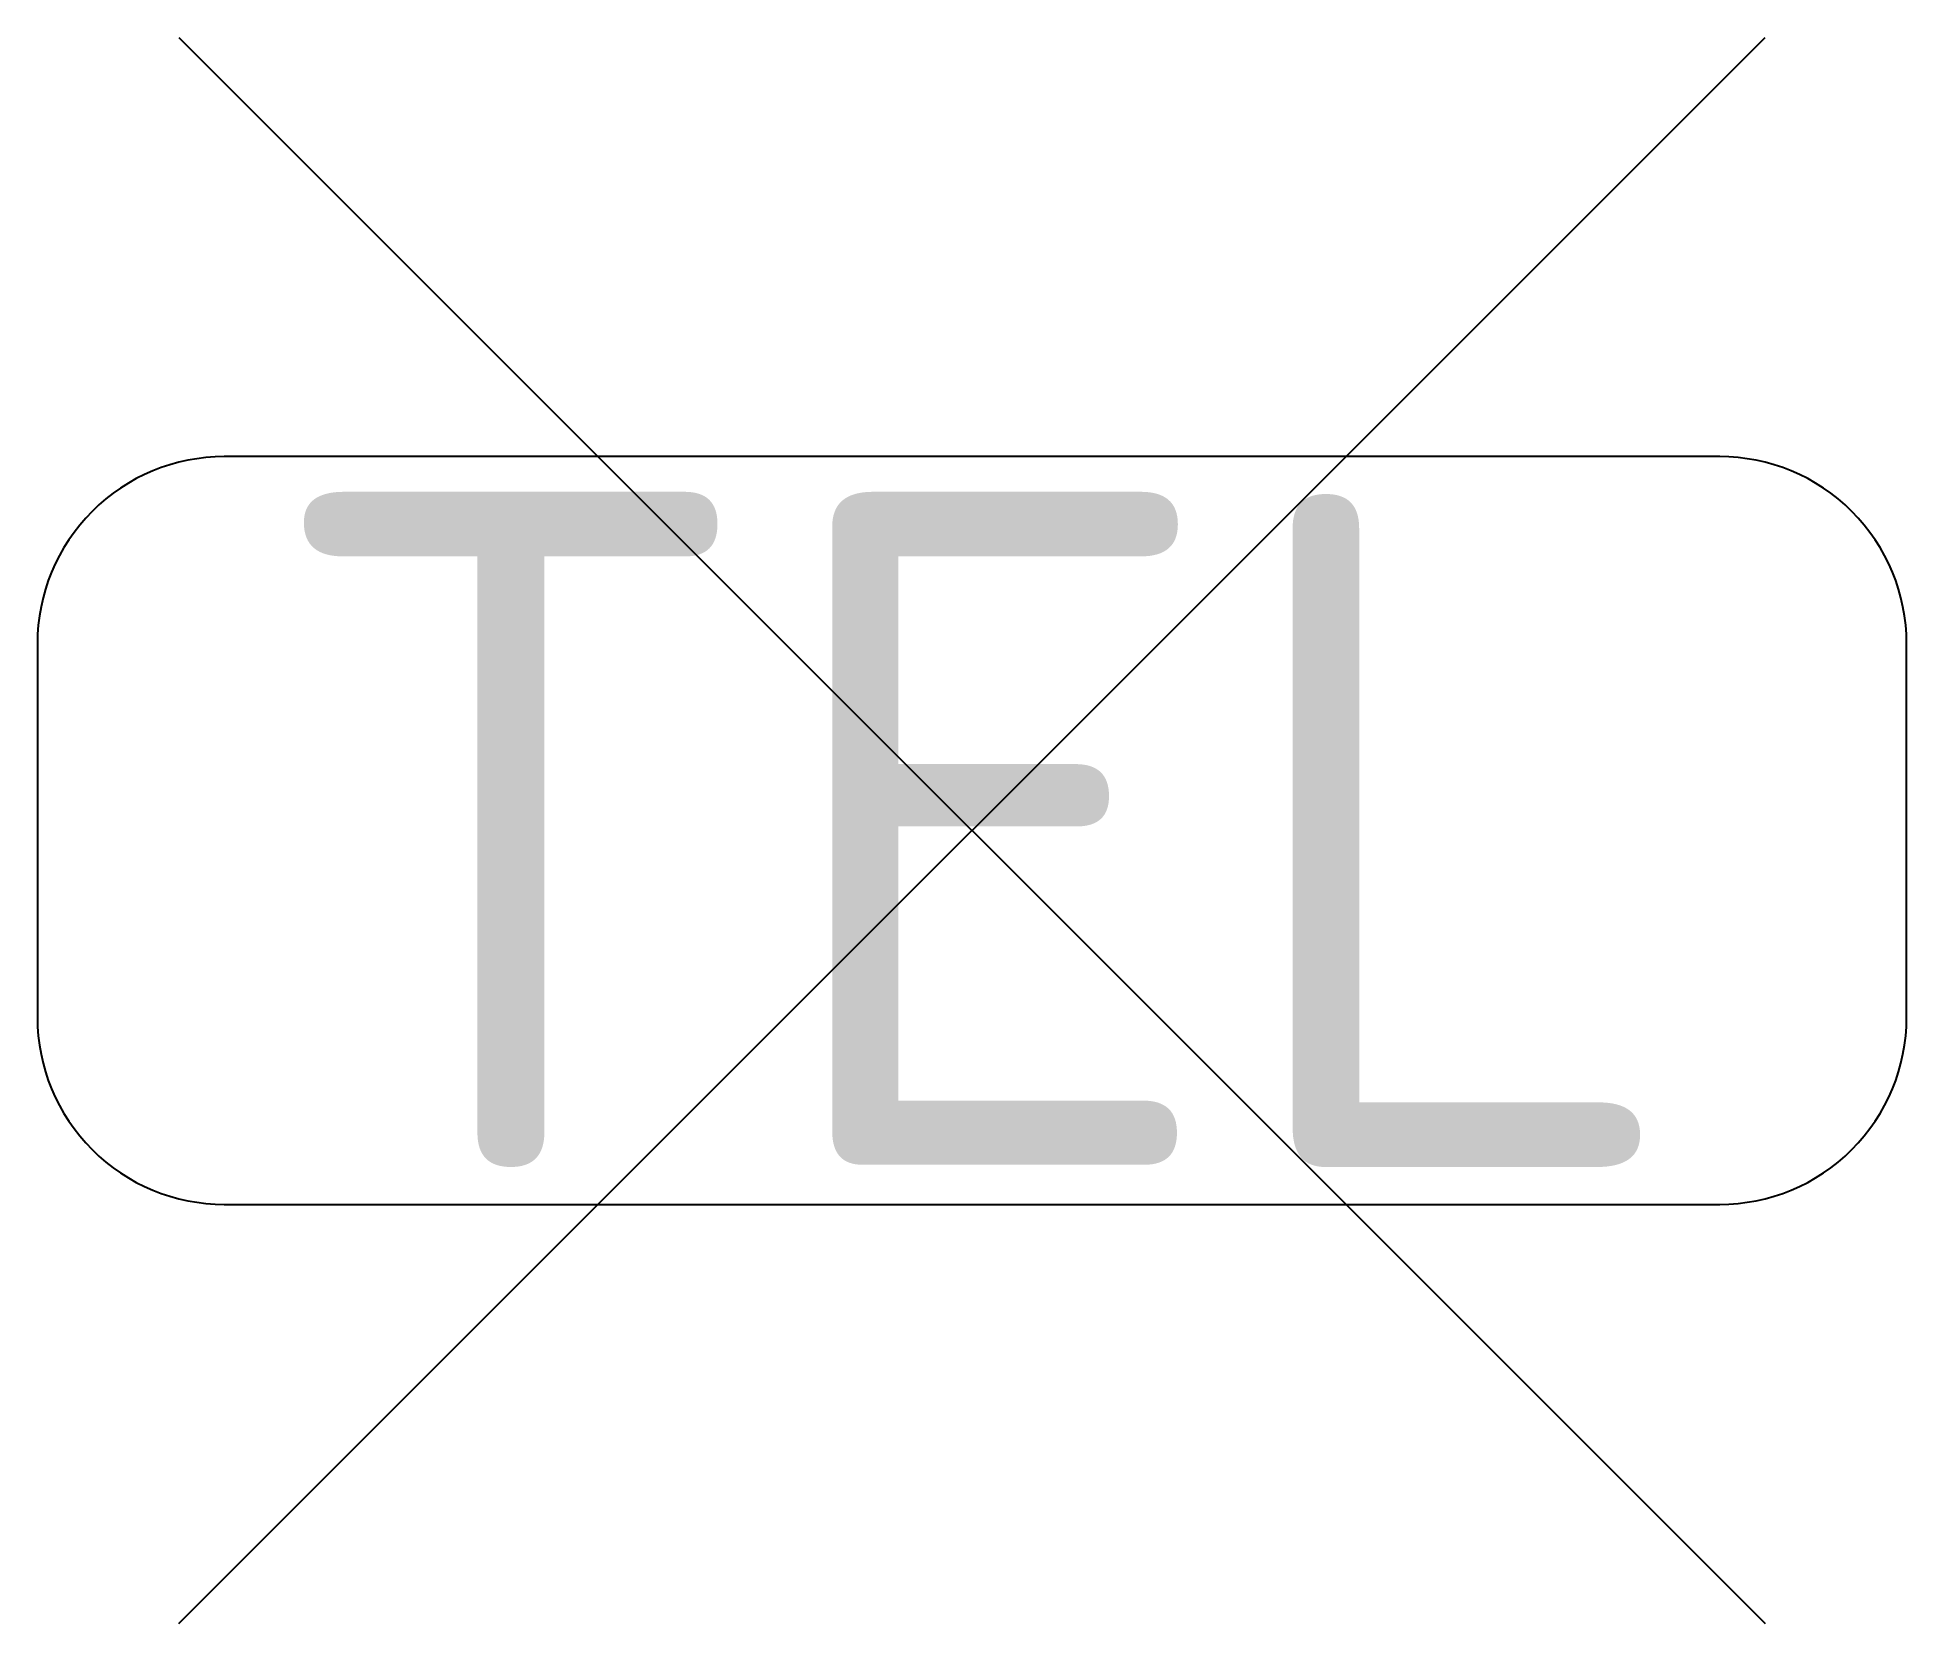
# Model space of a CAD drawing. Header units: metres. Extents: x -2.5 to 2.5, y -2.12 to 2.12.
import ezdxf
from ezdxf.enums import TextEntityAlignment as Align

# ---------------------------------------------------------------- set-up
doc = ezdxf.new("R2010")
doc.units = ezdxf.units.M
doc.styles.add('NLCS-ISO', font='NLCS-ISO.ttf')

msp = doc.modelspace()

# ---------------------------------------------------------------- linework, layer by layer
at = {"flags": 128}
for points in [[(-2.1213, 2.1213), (2.1213, -2.1213)], [(-2.1213, -2.1213), (2.1213, 2.1213)]]:
    msp.add_lwpolyline(points, dxfattribs=at)
msp.add_lwpolyline([(-2, -1), (2, -1, 0.414214), (2.5, -0.5), (2.5, 0.5, 0.414214), (2, 1), (-2, 1, 0.414214), (-2.5, 0.5), (-2.5, -0.5, 0.414214)], format="xyb", close=True, dxfattribs=at)

# ---------------------------------------------------------------- texts
at = {"style": 'NLCS-ISO'}
msp.add_text('TEL', height=1.8, dxfattribs=at).set_placement((0, 0), align=Align.MIDDLE_CENTER)

doc.saveas('drawing.dxf')
